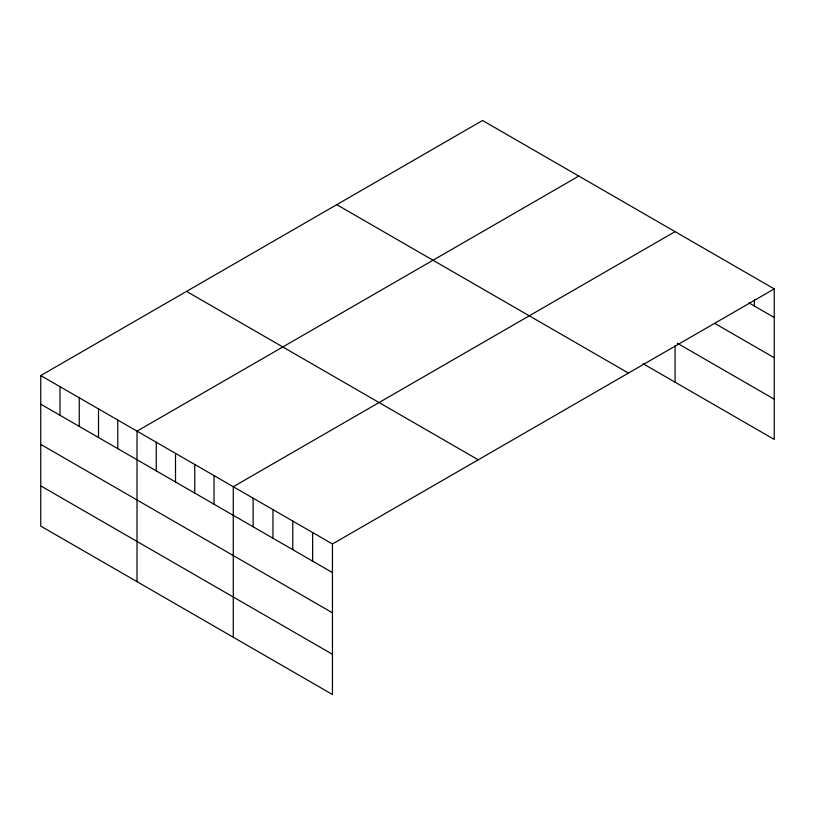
<?xml version="1.0" encoding="UTF-8"?>
<svg xmlns="http://www.w3.org/2000/svg" width="815" height="815" viewBox="0 0 815 815"><rect width="100%" height="100%" fill="white"/><g stroke="black" fill="none" stroke-linecap="round" stroke-linejoin="round"><path stroke-width="1.22" d="M40.75 375.562L332.449 543.972L332.449 694.502L40.75 526.093L40.75 375.562L482.551 120.498L774.25 288.907L774.25 439.438L642.984 363.653M578.813 176.071L137.012 431.145L137.012 581.676M675.075 231.643L233.273 486.718L233.273 637.249M332.449 543.972L774.25 288.907M748.904 302.874L774.25 317.504M714.745 323.382L774.25 357.744M677.275 343.207L774.25 399.197M336.758 204.667L628.457 373.076M186.543 291.393L478.242 459.803M40.75 404.169L332.449 572.578M40.75 444.399L332.449 612.809M40.75 485.862L332.449 654.272M754.415 299.839L754.415 306.053M675.075 345.713L675.075 382.174M312.614 532.521L312.614 561.127M292.779 521.07L292.779 549.677M272.944 509.62L272.944 538.226M253.108 498.169L253.108 526.765M214.019 475.603L214.019 504.2M194.765 464.489L194.765 493.085M175.51 453.374L175.51 481.971M156.266 442.26L156.266 470.856M117.757 420.031L117.757 448.627M98.503 408.916L98.503 437.512M79.259 397.791L79.259 426.398M60.004 386.677L60.004 415.283"/></g></svg>
